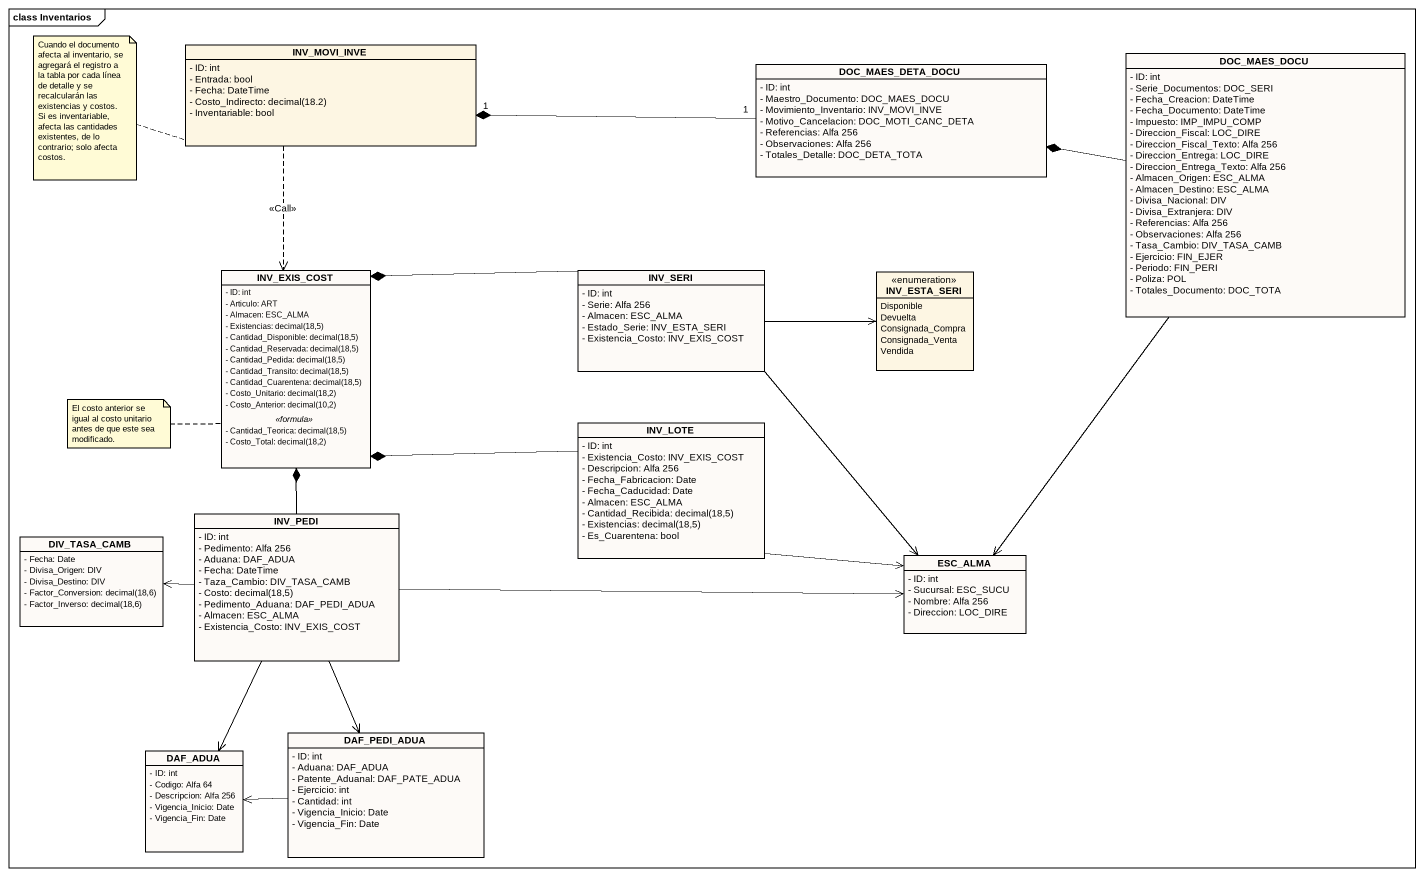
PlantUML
@startuml
mainframe class Inventarios
hide circle
hide empty members
skinparam classAttributeIconSize 0
class INV_MOVI_INVE {
  - ID: int
  - Entrada: bool
  - Fecha: DateTime
  {field} - Costo_Indirecto: decimal(18.2)
  - Inventariable: bool
}
class DOC_MAES_DETA_DOCU #FDFAF7 {
  - ID: int
  - Maestro_Documento: DOC_MAES_DOCU
  - Movimiento_Inventario: INV_MOVI_INVE
  - Motivo_Cancelacion: DOC_MOTI_CANC_DETA
  - Referencias: Alfa 256
  - Observaciones: Alfa 256
  - Totales_Detalle: DOC_DETA_TOTA
}
class DOC_MAES_DOCU #FDFAF7 {
  - ID: int
  - Serie_Documentos: DOC_SERI
  - Fecha_Creacion: DateTime
  - Fecha_Documento: DateTime
  - Impuesto: IMP_IMPU_COMP
  - Direccion_Fiscal: LOC_DIRE
  - Direccion_Fiscal_Texto: Alfa 256
  - Direccion_Entrega: LOC_DIRE
  - Direccion_Entrega_Texto: Alfa 256
  - Almacen_Origen: ESC_ALMA
  - Almacen_Destino: ESC_ALMA
  - Divisa_Nacional: DIV
  - Divisa_Extranjera: DIV
  - Referencias: Alfa 256
  - Observaciones: Alfa 256
  - Tasa_Cambio: DIV_TASA_CAMB
  - Ejercicio: FIN_EJER
  - Periodo: FIN_PERI
  - Poliza: POL
  - Totales_Documento: DOC_TOTA
}
class INV_EXIS_COST #FDFAF7 {
  - ID: int
  - Articulo: ART
  - Almacen: ESC_ALMA
  {field} - Existencias: decimal(18,5)
  {field} - Cantidad_Disponible: decimal(18,5)
  {field} - Cantidad_Reservada: decimal(18,5)
  {field} - Cantidad_Pedida: decimal(18,5)
  {field} - Cantidad_Transito: decimal(18,5)
  {field} - Cantidad_Cuarentena: decimal(18,5)
  {field} - Costo_Unitario: decimal(18,2)
  {field} - Costo_Anterior: decimal(10,2)
  .. <<formula>> ..
  {field} - Cantidad_Teorica: decimal(18,5)
  {field} - Costo_Total: decimal(18,2)
}
class INV_SERI #FDFAF7 {
  - ID: int
  - Serie: Alfa 256
  - Almacen: ESC_ALMA
  - Estado_Serie: INV_ESTA_SERI
  - Existencia_Costo: INV_EXIS_COST
}
enum INV_ESTA_SERI {
  Disponible
  Devuelta
  Consignada_Compra
  Consignada_Venta
  Vendida
}
class INV_LOTE #FDFAF7 {
  - ID: int
  - Existencia_Costo: INV_EXIS_COST
  - Descripcion: Alfa 256
  - Fecha_Fabricacion: Date
  - Fecha_Caducidad: Date
  - Almacen: ESC_ALMA
  {field} - Cantidad_Recibida: decimal(18,5)
  {field} - Existencias: decimal(18,5)
  - Es_Cuarentena: bool
}
class INV_PEDI #FDFAF7 {
  - ID: int
  - Pedimento: Alfa 256
  - Aduana: DAF_ADUA
  - Fecha: DateTime
  - Taza_Cambio: DIV_TASA_CAMB
  {field} - Costo: decimal(18,5)
  - Pedimento_Aduana: DAF_PEDI_ADUA
  - Almacen: ESC_ALMA
  - Existencia_Costo: INV_EXIS_COST
}
class DIV_TASA_CAMB #FDFAF7 {
  - Fecha: Date
  - Divisa_Origen: DIV
  - Divisa_Destino: DIV
  {field} - Factor_Conversion: decimal(18,6)
  {field} - Factor_Inverso: decimal(18,6)
}
class ESC_ALMA #FDFAF7 {
  - ID: int
  - Sucursal: ESC_SUCU
  - Nombre: Alfa 256
  - Direccion: LOC_DIRE
}
class DAF_ADUA #FDFAF7 {
  - ID: int
  - Codigo: Alfa 64
  - Descripcion: Alfa 256
  - Vigencia_Inicio: Date
  - Vigencia_Fin: Date
}
class DAF_PEDI_ADUA #FDFAF7 {
  - ID: int
  - Aduana: DAF_ADUA
  - Patente_Aduanal: DAF_PATE_ADUA
  - Ejercicio: int
  - Cantidad: int
  - Vigencia_Inicio: Date
  - Vigencia_Fin: Date
}
INV_MOVI_INVE ..> INV_EXIS_COST : <<Call>>
DOC_MAES_DETA_DOCU "1" -left-* "1" INV_MOVI_INVE
DOC_MAES_DOCU -left-* DOC_MAES_DETA_DOCU
DOC_MAES_DOCU --> ESC_ALMA
INV_SERI -left-* INV_EXIS_COST
INV_SERI -right-> INV_ESTA_SERI
INV_SERI --> ESC_ALMA
INV_LOTE -left-* INV_EXIS_COST
INV_LOTE -right-> ESC_ALMA
INV_PEDI -up-* INV_EXIS_COST
INV_PEDI -left-> DIV_TASA_CAMB
INV_PEDI -right-> ESC_ALMA
INV_PEDI --> DAF_ADUA
INV_PEDI --> DAF_PEDI_ADUA
DAF_PEDI_ADUA -left-> DAF_ADUA
note left of INV_MOVI_INVE
  Cuando el documento afecta al inventario, se agregará el registro a la tabla por cada línea de detalle y se recalcularán las existencias y costos.
  Si es inventariable, afecta las cantidades existentes, de lo contrario; solo afecta costos.
end note
note left of INV_EXIS_COST : El costo anterior se igual al costo unitario antes de que este sea modificado.
@enduml
